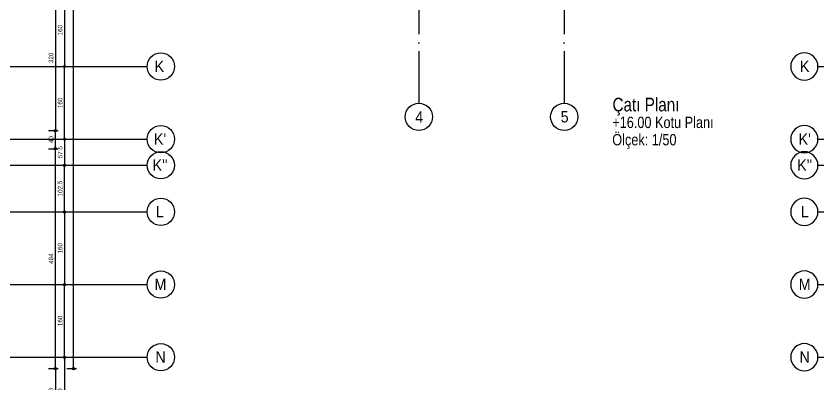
# Model space of a CAD drawing. Extents: x 460786 to 545292, y 30998 to 41694.
# Drawn here: x 471506 to 473270, y 38189 to 38999 of the extents above; entities that cross this region are included whole.
import ezdxf
from ezdxf.enums import TextEntityAlignment as Align

# ---------------------------------------------------------------- set-up
doc = ezdxf.new("R2010")
doc.units = 0
doc.header["$LTSCALE"] = 50
doc.header["$MEASUREMENT"] = 0
doc.header["$PDMODE"] = 35
doc.linetypes.add('DASHDOT', pattern=[5.5, 5, -0.25, 0, -0.25])
doc.layers.get('0').update_dxf_attribs({"linetype": 'CONTINUOUS'})
doc.layers.get('Defpoints').update_dxf_attribs({"linetype": 'CONTINUOUS'})
for name, color, linetype in [('A-Aks Balonu', 2, 'CONTINUOUS'), ('A-Aks Dikey', 12, 'DASHDOT'), ('A-Aks Yatay', 12, 'DASHDOT'), ('A-Olcu DIS Dikey', 8, 'CONTINUOUS'), ('A-Yazı 3', 6, 'CONTINUOUS')]:
    doc.layers.add(name, color=color, linetype=linetype)
doc.styles.add('blkan', font='arial.ttf', dxfattribs={"width": 0.9, "height": 12.5})
doc.styles.get("Standard").update_dxf_attribs({"font": 'arial.ttf', "width": 0.9})
doc.dimstyles.new('EXIT', dxfattribs={"dimscale": 50, "dimtxt": 0.23, "dimasz": 0.03, "dimexe": 0.125, "dimexo": 0.5, "dimgap": 0.09, "dimtad": 1, "dimzin": 1, "dimdsep": 46, "dimtxsty": 'Standard', "dimblk": 'TICK', "dimcen": 0.2, "dimadec": 0, "dimazin": 0, "dimtfac": 1, "dimtix": 1, "dimtofl": 0, "dimtmove": 2, "dimatfit": 3, "dimldrblk": 'TICK', "dimfxl": 1, "dimtolj": 1, "dimtzin": 1, "dimarcsym": 0})

# ---------------------------------------------------------------- blocks, each defined once
blk = doc.blocks.new('aks')
blk.add_circle((-0.8, 38.6), 60)
at = {"width": 0.9}
blk.add_attdef('AKSNO', text='', height=50, dxfattribs=at).set_placement((-0.8, 38.6), align=Align.MIDDLE_CENTER)
blk = doc.blocks.new('TICK', base_point=(53.7, 38.1))
blk.add_line((55.4, 38.1), (52, 38.1))
blk.add_circle((53.7, 38.1), 1.67)
blk = doc.blocks.new('*D315')
at = {"layer": 'A-Olcu DIS Dikey', "color": 0, "lineweight": -2, "transparency": 16777216}
for p, q in [((471577.4, 39066.5), (471598.7, 39066.5)), ((471592.4, 39065), (471592.4, 38748)), ((471577.4, 38746.5), (471598.7, 38746.5))]:
    blk.add_line(p, q, dxfattribs=at)
at = {"layer": 'Defpoints', "color": 0, "transparency": 16777216}
for p in [(471552.4, 39066.5), (471552.4, 38746.5), (471592.4, 38746.5)]:
    blk.add_point(p, dxfattribs=at)
at = {"layer": 'A-Olcu DIS Dikey', "color": 0, "lineweight": -2, "transparency": 16777216, "xscale": 1.5, "yscale": 1.5, "zscale": 1.5}
for p, rotation in [((471592.4, 39066.5), 90), ((471592.4, 38746.5), 270)]:
    blk.add_blockref('TICK', p, dxfattribs=dict(at, rotation=rotation))
at = {"layer": 'A-Olcu DIS Dikey', "color": 0, "transparency": 16777216, "insert": (471582.8, 38906.5), "char_height": 10, "attachment_point": 5, "rotation": 90}
blk.add_mtext('\\A1;320', dxfattribs=at)
blk = doc.blocks.new('*D316')
at = {"layer": 'A-Olcu DIS Dikey', "color": 0, "lineweight": -2, "transparency": 16777216}
for p, q in [((471577.4, 38706.5), (471598.7, 38706.5)), ((471592.4, 38224), (471592.4, 38705)), ((471577.4, 38222.5), (471598.7, 38222.5))]:
    blk.add_line(p, q, dxfattribs=at)
at = {"layer": 'Defpoints', "color": 0, "transparency": 16777216}
for p in [(471552.4, 38706.5), (471592.4, 38706.5), (471552.4, 38222.5)]:
    blk.add_point(p, dxfattribs=at)
at = {"layer": 'A-Olcu DIS Dikey', "color": 0, "lineweight": -2, "transparency": 16777216, "xscale": 1.5, "yscale": 1.5, "zscale": 1.5}
for p, rotation in [((471592.4, 38706.5), 90), ((471592.4, 38222.5), 270)]:
    blk.add_blockref('TICK', p, dxfattribs=dict(at, rotation=rotation))
at = {"layer": 'A-Olcu DIS Dikey', "color": 0, "transparency": 16777216, "insert": (471582.8, 38464.5), "char_height": 10, "attachment_point": 5, "rotation": 90}
blk.add_mtext('\\A1;484', dxfattribs=at)
blk = doc.blocks.new('*D318')
at = {"layer": 'A-Olcu DIS Dikey', "color": 0, "lineweight": -2, "transparency": 16777216}
for p, q in [((471597.4, 38247.5), (471618.7, 38247.5)), ((471612.4, 38246), (471612.4, 38089)), ((471597.4, 38087.5), (471618.7, 38087.5))]:
    blk.add_line(p, q, dxfattribs=at)
at = {"layer": 'Defpoints', "color": 0, "transparency": 16777216}
for p in [(471572.4, 38247.5), (471572.4, 38087.5), (471612.4, 38087.5)]:
    blk.add_point(p, dxfattribs=at)
at = {"layer": 'A-Olcu DIS Dikey', "color": 0, "lineweight": -2, "transparency": 16777216, "xscale": 1.5, "yscale": 1.5, "zscale": 1.5}
for p, rotation in [((471612.4, 38247.5), 90), ((471612.4, 38087.5), 270)]:
    blk.add_blockref('TICK', p, dxfattribs=dict(at, rotation=rotation))
at = {"layer": 'A-Olcu DIS Dikey', "color": 0, "transparency": 16777216, "insert": (471602.8, 38167.5), "char_height": 10, "attachment_point": 5, "rotation": 90}
blk.add_mtext('\\A1;160', dxfattribs=at)
blk = doc.blocks.new('*D319')
at = {"layer": 'A-Olcu DIS Dikey', "color": 0, "lineweight": -2, "transparency": 16777216}
for p, q in [((471597.4, 38407.5), (471618.7, 38407.5)), ((471612.4, 38249), (471612.4, 38406)), ((471597.4, 38247.5), (471618.7, 38247.5))]:
    blk.add_line(p, q, dxfattribs=at)
at = {"layer": 'Defpoints', "color": 0, "transparency": 16777216}
for p in [(471572.4, 38407.5), (471612.4, 38407.5), (471572.4, 38247.5)]:
    blk.add_point(p, dxfattribs=at)
at = {"layer": 'A-Olcu DIS Dikey', "color": 0, "lineweight": -2, "transparency": 16777216, "xscale": 1.5, "yscale": 1.5, "zscale": 1.5}
for p, rotation in [((471612.4, 38407.5), 90), ((471612.4, 38247.5), 270)]:
    blk.add_blockref('TICK', p, dxfattribs=dict(at, rotation=rotation))
at = {"layer": 'A-Olcu DIS Dikey', "color": 0, "transparency": 16777216, "insert": (471602.8, 38327.5), "char_height": 10, "attachment_point": 5, "rotation": 90}
blk.add_mtext('\\A1;160', dxfattribs=at)
blk = doc.blocks.new('*D320')
at = {"layer": 'A-Olcu DIS Dikey', "color": 0, "lineweight": -2, "transparency": 16777216}
for p, q in [((471597.4, 38567.5), (471618.7, 38567.5)), ((471612.4, 38566), (471612.4, 38409)), ((471597.4, 38407.5), (471618.7, 38407.5))]:
    blk.add_line(p, q, dxfattribs=at)
at = {"layer": 'Defpoints', "color": 0, "transparency": 16777216}
for p in [(471572.4, 38567.5), (471572.4, 38407.5), (471612.4, 38407.5)]:
    blk.add_point(p, dxfattribs=at)
at = {"layer": 'A-Olcu DIS Dikey', "color": 0, "lineweight": -2, "transparency": 16777216, "xscale": 1.5, "yscale": 1.5, "zscale": 1.5}
for p, rotation in [((471612.4, 38567.5), 90), ((471612.4, 38407.5), 270)]:
    blk.add_blockref('TICK', p, dxfattribs=dict(at, rotation=rotation))
at = {"layer": 'A-Olcu DIS Dikey', "color": 0, "transparency": 16777216, "insert": (471602.8, 38487.5), "char_height": 10, "attachment_point": 5, "rotation": 90}
blk.add_mtext('\\A1;160', dxfattribs=at)
blk = doc.blocks.new('*D321')
at = {"layer": 'A-Olcu DIS Dikey', "color": 0, "lineweight": -2, "transparency": 16777216}
for p, q in [((471597.4, 38670), (471618.7, 38670)), ((471612.4, 38569), (471612.4, 38668.5)), ((471597.4, 38567.5), (471618.7, 38567.5))]:
    blk.add_line(p, q, dxfattribs=at)
at = {"layer": 'Defpoints', "color": 0, "transparency": 16777216}
for p in [(471572.4, 38670), (471612.4, 38670), (471572.4, 38567.5)]:
    blk.add_point(p, dxfattribs=at)
at = {"layer": 'A-Olcu DIS Dikey', "color": 0, "lineweight": -2, "transparency": 16777216, "xscale": 1.5, "yscale": 1.5, "zscale": 1.5}
for p, rotation in [((471612.4, 38670), 90), ((471612.4, 38567.5), 270)]:
    blk.add_blockref('TICK', p, dxfattribs=dict(at, rotation=rotation))
at = {"layer": 'A-Olcu DIS Dikey', "color": 0, "transparency": 16777216, "insert": (471602.8, 38618.8), "char_height": 10, "attachment_point": 5, "rotation": 90}
blk.add_mtext('\\A1;102.5', dxfattribs=at)
blk = doc.blocks.new('*D322')
at = {"layer": 'A-Olcu DIS Dikey', "color": 0, "lineweight": -2, "transparency": 16777216}
for p, q in [((471597.4, 38727.5), (471618.7, 38727.5)), ((471612.4, 38726), (471612.4, 38671.5)), ((471597.4, 38670), (471618.7, 38670))]:
    blk.add_line(p, q, dxfattribs=at)
at = {"layer": 'Defpoints', "color": 0, "transparency": 16777216}
for p in [(471572.4, 38727.5), (471572.4, 38670), (471612.4, 38670)]:
    blk.add_point(p, dxfattribs=at)
at = {"layer": 'A-Olcu DIS Dikey', "color": 0, "lineweight": -2, "transparency": 16777216, "xscale": 1.5, "yscale": 1.5, "zscale": 1.5}
for p, rotation in [((471612.4, 38727.5), 90), ((471612.4, 38670), 270)]:
    blk.add_blockref('TICK', p, dxfattribs=dict(at, rotation=rotation))
at = {"layer": 'A-Olcu DIS Dikey', "color": 0, "transparency": 16777216, "insert": (471602.9, 38698.8), "char_height": 10, "attachment_point": 5, "rotation": 90}
blk.add_mtext('\\A1;57.5', dxfattribs=at)
blk = doc.blocks.new('*D323')
at = {"layer": 'A-Olcu DIS Dikey', "color": 0, "lineweight": -2, "transparency": 16777216}
for p, q in [((471597.4, 38887.5), (471618.7, 38887.5)), ((471612.4, 38729), (471612.4, 38886)), ((471597.4, 38727.5), (471618.7, 38727.5))]:
    blk.add_line(p, q, dxfattribs=at)
at = {"layer": 'Defpoints', "color": 0, "transparency": 16777216}
for p in [(471572.4, 38887.5), (471612.4, 38887.5), (471572.4, 38727.5)]:
    blk.add_point(p, dxfattribs=at)
at = {"layer": 'A-Olcu DIS Dikey', "color": 0, "lineweight": -2, "transparency": 16777216, "xscale": 1.5, "yscale": 1.5, "zscale": 1.5}
for p, rotation in [((471612.4, 38887.5), 90), ((471612.4, 38727.5), 270)]:
    blk.add_blockref('TICK', p, dxfattribs=dict(at, rotation=rotation))
at = {"layer": 'A-Olcu DIS Dikey', "color": 0, "transparency": 16777216, "insert": (471602.8, 38807.5), "char_height": 10, "attachment_point": 5, "rotation": 90}
blk.add_mtext('\\A1;160', dxfattribs=at)
blk = doc.blocks.new('*D324')
at = {"layer": 'A-Olcu DIS Dikey', "color": 0, "lineweight": -2, "transparency": 16777216}
for p, q in [((471597.4, 39047.5), (471618.7, 39047.5)), ((471612.4, 39046), (471612.4, 38889)), ((471597.4, 38887.5), (471618.7, 38887.5))]:
    blk.add_line(p, q, dxfattribs=at)
at = {"layer": 'Defpoints', "color": 0, "transparency": 16777216}
for p in [(471572.4, 39047.5), (471572.4, 38887.5), (471612.4, 38887.5)]:
    blk.add_point(p, dxfattribs=at)
at = {"layer": 'A-Olcu DIS Dikey', "color": 0, "lineweight": -2, "transparency": 16777216, "xscale": 1.5, "yscale": 1.5, "zscale": 1.5}
for p, rotation in [((471612.4, 39047.5), 90), ((471612.4, 38887.5), 270)]:
    blk.add_blockref('TICK', p, dxfattribs=dict(at, rotation=rotation))
at = {"layer": 'A-Olcu DIS Dikey', "color": 0, "transparency": 16777216, "insert": (471602.8, 38967.5), "char_height": 10, "attachment_point": 5, "rotation": 90}
blk.add_mtext('\\A1;160', dxfattribs=at)
blk = doc.blocks.new('*D333')
at = {"layer": 'A-Olcu DIS Dikey', "color": 0, "lineweight": -2, "transparency": 16777216}
for p, q in [((471617.4, 40831.5), (471638.7, 40831.5)), ((471632.4, 38224), (471632.4, 40830)), ((471617.4, 38222.5), (471638.7, 38222.5))]:
    blk.add_line(p, q, dxfattribs=at)
at = {"layer": 'Defpoints', "color": 0, "transparency": 16777216}
for p in [(471592.4, 40831.5), (471632.4, 40831.5), (471592.4, 38222.5)]:
    blk.add_point(p, dxfattribs=at)
at = {"layer": 'A-Olcu DIS Dikey', "color": 0, "lineweight": -2, "transparency": 16777216, "xscale": 1.5, "yscale": 1.5, "zscale": 1.5}
for p, rotation in [((471632.4, 40831.5), 90), ((471632.4, 38222.5), 270)]:
    blk.add_blockref('TICK', p, dxfattribs=dict(at, rotation=rotation))
at = {"layer": 'A-Olcu DIS Dikey', "color": 0, "transparency": 16777216, "insert": (471622.8, 39527), "char_height": 10, "attachment_point": 5, "rotation": 90}
blk.add_mtext('\\A1;{\\fArial TUR|b0|i0|c162|p34;2610}', dxfattribs=at)
blk = doc.blocks.new('*D339')
at = {"layer": 'A-Olcu DIS Dikey', "color": 0, "lineweight": -2, "transparency": 16777216}
for p, q in [((471577.4, 38222.5), (471598.7, 38222.5)), ((471592.4, 38221), (471592.4, 38116)), ((471577.4, 38114.5), (471598.7, 38114.5))]:
    blk.add_line(p, q, dxfattribs=at)
at = {"layer": 'Defpoints', "color": 0, "transparency": 16777216}
for p in [(471552.4, 38222.5), (471552.4, 38114.5), (471592.4, 38114.5)]:
    blk.add_point(p, dxfattribs=at)
at = {"layer": 'A-Olcu DIS Dikey', "color": 0, "lineweight": -2, "transparency": 16777216, "xscale": 1.5, "yscale": 1.5, "zscale": 1.5}
for p, rotation in [((471592.4, 38222.5), 90), ((471592.4, 38114.5), 270)]:
    blk.add_blockref('TICK', p, dxfattribs=dict(at, rotation=rotation))
at = {"layer": 'A-Olcu DIS Dikey', "color": 0, "transparency": 16777216, "insert": (471582.8, 38168.5), "char_height": 10, "attachment_point": 5, "rotation": 90}
blk.add_mtext('\\A1;108', dxfattribs=at)
blk = doc.blocks.new('*D343')
at = {"layer": 'A-Olcu DIS Dikey', "color": 0, "lineweight": -2, "transparency": 16777216}
for p, q in [((471577.4, 38746.5), (471598.7, 38746.5)), ((471592.4, 38708), (471592.4, 38745)), ((471577.4, 38706.5), (471598.7, 38706.5))]:
    blk.add_line(p, q, dxfattribs=at)
at = {"layer": 'Defpoints', "color": 0, "transparency": 16777216}
for p in [(471552.4, 38746.5), (471592.4, 38746.5), (471552.4, 38706.5)]:
    blk.add_point(p, dxfattribs=at)
at = {"layer": 'A-Olcu DIS Dikey', "color": 0, "lineweight": -2, "transparency": 16777216, "xscale": 1.5, "yscale": 1.5, "zscale": 1.5}
for p, rotation in [((471592.4, 38746.5), 90), ((471592.4, 38706.5), 270)]:
    blk.add_blockref('TICK', p, dxfattribs=dict(at, rotation=rotation))
at = {"layer": 'A-Olcu DIS Dikey', "color": 0, "transparency": 16777216, "insert": (471582.8, 38726.5), "char_height": 10, "attachment_point": 5, "rotation": 90}
blk.add_mtext('\\A1;40', dxfattribs=at)

msp = doc.modelspace()

# ---------------------------------------------------------------- linework, layer by layer
at = {"layer": 'A-Aks Dikey', "ltscale": 1.5}
for p, q in [((472391.95, 40158.89), (472391.95, 38806.52)), ((472711.95, 40158.89), (472711.95, 38806.52))]:
    msp.add_line(p, q, dxfattribs=at)
at = {"layer": 'A-Aks Yatay', "ltscale": 1.5}
for p, q in [((468955.88, 38887.5), (471794.29, 38887.5)), ((473270.05, 38887.5), (476108.46, 38887.5)), ((468955.88, 38727.5), (471794.29, 38727.5)), ((473270.05, 38727.5), (476108.46, 38727.5)), ((468955.88, 38670), (471794.29, 38670)), ((473270.05, 38670), (476108.46, 38670)), ((468955.88, 38567.5), (471794.29, 38567.5)), ((473270.05, 38567.5), (476108.46, 38567.5)), ((468955.88, 38407.5), (471794.29, 38407.5)), ((473270.05, 38407.5), (476108.46, 38407.5)), ((468955.88, 38247.5), (471794.29, 38247.5)), ((473270.05, 38247.5), (476108.46, 38247.5))]:
    msp.add_line(p, q, dxfattribs=at)

# ---------------------------------------------------------------- block references
at = {"layer": 'A-Aks Balonu'}
ref = msp.add_blockref('aks', (471824.71, 38868.18), dxfattribs=dict(at, xscale=0.5, yscale=0.5, zscale=0.5))
ref.add_attrib('AKSNO', 'K', dxfattribs={"layer": '0', "height": 25, "width": 0.9}).set_placement((471821.25, 38887.93), align=Align.MIDDLE_CENTER)
ref = msp.add_blockref('aks', (473239.63, 38868.18), dxfattribs=dict(at, xscale=-0.5, yscale=0.5, zscale=0.5))
ref.add_attrib('AKSNO', 'K', dxfattribs={"layer": '0', "height": 25, "width": 0.9}).set_placement((473240.85, 38887.93), align=Align.MIDDLE_CENTER)
ref = msp.add_blockref('aks', (472391.53, 38795.84), dxfattribs=dict(at, xscale=0.5, yscale=0.5, zscale=0.5, rotation=180))
ref.add_attrib('AKSNO', '4', dxfattribs={"layer": '0', "height": 25, "width": 0.9}).set_placement((472392.75, 38776.09), align=Align.MIDDLE_CENTER)
ref = msp.add_blockref('aks', (472711.53, 38795.84), dxfattribs=dict(at, xscale=0.5, yscale=0.5, zscale=0.5, rotation=180))
ref.add_attrib('AKSNO', '5', dxfattribs={"layer": '0', "height": 25, "width": 0.9}).set_placement((472712.75, 38776.86), align=Align.MIDDLE_CENTER)
ref = msp.add_blockref('aks', (471824.71, 38708.18), dxfattribs=dict(at, xscale=0.5, yscale=0.5, zscale=0.5))
ref.add_attrib('AKSNO', "K'", dxfattribs={"layer": '0', "height": 25, "width": 0.9}).set_placement((471822.66, 38727.93), align=Align.MIDDLE_CENTER)
ref = msp.add_blockref('aks', (473239.63, 38708.18), dxfattribs=dict(at, xscale=-0.5, yscale=0.5, zscale=0.5))
ref.add_attrib('AKSNO', "K'", dxfattribs={"layer": '0', "height": 25, "width": 0.9}).set_placement((473240.85, 38727.93), align=Align.MIDDLE_CENTER)
ref = msp.add_blockref('aks', (471824.71, 38650.68), dxfattribs=dict(at, xscale=0.5, yscale=0.5, zscale=0.5))
ref.add_attrib('AKSNO', "K''", dxfattribs={"layer": '0', "height": 25, "width": 0.9}).set_placement((471822.66, 38670.43), align=Align.MIDDLE_CENTER)
ref = msp.add_blockref('aks', (473239.63, 38650.68), dxfattribs=dict(at, xscale=-0.5, yscale=0.5, zscale=0.5))
ref.add_attrib('AKSNO', "K''", dxfattribs={"layer": '0', "height": 25, "width": 0.9}).set_placement((473240.85, 38670.43), align=Align.MIDDLE_CENTER)
ref = msp.add_blockref('aks', (471824.71, 38548.18), dxfattribs=dict(at, xscale=0.5, yscale=0.5, zscale=0.5))
ref.add_attrib('AKSNO', 'L', dxfattribs={"layer": '0', "height": 25, "width": 0.9}).set_placement((471822.31, 38567.93), align=Align.MIDDLE_CENTER)
ref = msp.add_blockref('aks', (473239.63, 38548.18), dxfattribs=dict(at, xscale=-0.5, yscale=0.5, zscale=0.5))
ref.add_attrib('AKSNO', 'L', dxfattribs={"layer": '0', "height": 25, "width": 0.9}).set_placement((473240.85, 38567.93), align=Align.MIDDLE_CENTER)
ref = msp.add_blockref('aks', (471824.71, 38388.18), dxfattribs=dict(at, xscale=0.5, yscale=0.5, zscale=0.5))
ref.add_attrib('AKSNO', 'M', dxfattribs={"layer": '0', "height": 25, "width": 0.9}).set_placement((471823.54, 38407.93), align=Align.MIDDLE_CENTER)
ref = msp.add_blockref('aks', (473239.63, 38388.18), dxfattribs=dict(at, xscale=-0.5, yscale=0.5, zscale=0.5))
ref.add_attrib('AKSNO', 'M', dxfattribs={"layer": '0', "height": 25, "width": 0.9}).set_placement((473240.85, 38407.93), align=Align.MIDDLE_CENTER)
ref = msp.add_blockref('aks', (471824.71, 38228.18), dxfattribs=dict(at, xscale=0.5, yscale=0.5, zscale=0.5))
ref.add_attrib('AKSNO', 'N', dxfattribs={"layer": '0', "height": 25, "width": 0.9}).set_placement((471823.68, 38247.93), align=Align.MIDDLE_CENTER)
ref = msp.add_blockref('aks', (473239.63, 38228.18), dxfattribs=dict(at, xscale=-0.5, yscale=0.5, zscale=0.5))
ref.add_attrib('AKSNO', 'N', dxfattribs={"layer": '0', "height": 25, "width": 0.9}).set_placement((473240.85, 38247.93), align=Align.MIDDLE_CENTER)

# ---------------------------------------------------------------- texts
at = {"layer": 'A-Yazı 3', "style": 'blkan', "width": 0.8}
for s, height, p in [('Çatı Planı', 30, (472818.08, 38788.67)), ('+16.00 Kotu Planı', 25, (472817.57, 38752.02)), ('Ölçek: 1/50', 25, (472817.57, 38713.88))]:
    msp.add_text(s, height=height, dxfattribs=at).set_placement(p)

# ---------------------------------------------------------------- dimensions: what is measured, and where the dimension line sits
at = {"layer": 'A-Olcu DIS Dikey'}
dim = msp.add_aligned_dim(p1=(471592.44, 38222.5), p2=(471592.44, 40831.5), distance=-40, text='{\\fArial TUR|b0|i0|c162|p34;2610}', dimstyle='EXIT', override={"dimtxt": 0.2, "dimdec": 1, "dimzin": 9, "dimtdec": 1}, dxfattribs=at)
dim.commit()
dim.dimension.update_dxf_attribs({"geometry": '*D333', "text_midpoint": (471622.83, 39527)})
for p1, p2, distance, picture, middle in [((471552.44, 39066.5), (471552.44, 38746.5), 40, '*D315', (471582.83, 38906.5)), ((471572.44, 39047.5), (471572.44, 38887.5), 40, '*D324', (471602.83, 38967.5)), ((471572.44, 38727.5), (471572.44, 38887.5), -40, '*D323', (471602.83, 38807.5)), ((471552.44, 38706.5), (471552.44, 38746.5), -40, '*D343', (471582.83, 38726.5)), ((471572.44, 38727.5), (471572.44, 38670), 40, '*D322', (471602.85, 38698.75)), ((471552.44, 38222.5), (471552.44, 38706.5), -40, '*D316', (471582.83, 38464.5)), ((471572.44, 38567.5), (471572.44, 38670), -40, '*D321', (471602.83, 38618.75)), ((471572.44, 38567.5), (471572.44, 38407.5), 40, '*D320', (471602.83, 38487.5)), ((471572.44, 38247.5), (471572.44, 38407.5), -40, '*D319', (471602.83, 38327.5)), ((471572.44, 38247.5), (471572.44, 38087.5), 40, '*D318', (471602.83, 38167.5)), ((471552.44, 38222.5), (471552.44, 38114.5), 40, '*D339', (471582.83, 38168.5))]:
    dim = msp.add_aligned_dim(p1=p1, p2=p2, distance=distance, dimstyle='EXIT', override={"dimtxt": 0.2, "dimdec": 1, "dimzin": 9, "dimtdec": 1}, dxfattribs=at)
    dim.commit()
    dim.dimension.update_dxf_attribs({"geometry": picture, "text_midpoint": middle})

doc.saveas('drawing.dxf')
